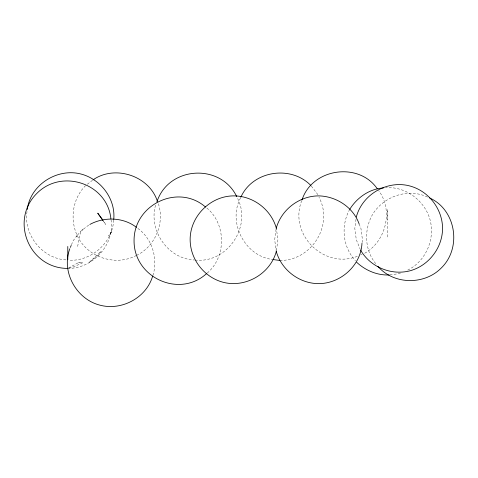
<?xml version="1.0" encoding="UTF-8"?>
<svg xmlns="http://www.w3.org/2000/svg" width="478" height="478" viewBox="0 0 478 478"><rect width="100%" height="100%" fill="white"/><g stroke="black" fill="none" stroke-linecap="round" stroke-linejoin="round"><path stroke-width="0.36" stroke-dasharray="2.39 1.79" d="M387.73 236.998L387.73 209.34L387.73 219.922M27.025 211.605C23.279 234.818 42.518 258.598 65.988 259.895M113.656 220.125C112.659 242.722 91.256 261.472 68.826 260.265M155.535 205.217C148.335 230.42 167.939 258.962 194.367 259.984M276.087 229.117L274.683 239.765L276.087 250.412M276.493 250.412L277.891 239.765L276.493 229.117M356.026 219.181L354.813 228.406L356.307 239.765L360.418 249.683M362.067 242.603L362.438 239.765L360.944 228.406L359.575 225.102M77.615 246.475L80.651 231.711M71.467 244.766L73.11 240.798L75.727 237.387M152.948 275.412C158.176 258.61 152.141 238.474 137.592 228.221M240.518 197.946C227.516 222.306 244.73 255.82 272.078 259.429M301.749 200.599C288.288 234.381 324.532 270.088 358.088 256.005M349.729 209.34C340.641 225.461 342.571 247.018 355.393 260.6M85.634 185.548C68.922 202.051 68.922 231.101 85.634 247.604C98.671 260.331 119.655 264.268 135.955 255.67M77.472 235.116L81.218 230.838M87.337 184.245L92.451 180.32M83.495 229.093L89.171 224.738M207.267 273.04C226.453 256.835 226.261 223.758 206.693 207.936M364.702 253.262C386.116 241.229 393.531 210.266 378.582 190.489M68.432 268.056L78.278 262.733L83.292 262.536L73.457 266.921L68.485 268.23M136.612 255.395C155.266 246.397 165.047 222.79 158.218 203.234M360.735 254.905L362.055 254.362M400.409 273.111L399.082 273.661L389.146 274.969M407.68 270.1C425.802 261.346 435.189 239.239 430.11 219.922C424.852 200.646 405.667 186.199 385.597 187.681M67.78 268.415C92.846 268.75 115.073 244.581 111.004 219.569M279.887 260.456C311.363 260.857 333.943 225.269 318.981 197.283M78.278 262.733L80.083 262.733M195.078 260.08C227.385 263.677 252.707 225.783 237.016 197.283M427.529 197.085C408.009 187.627 382.932 196.524 372.225 215.064C363.621 230.492 364.696 251.201 376.58 264.621M311.351 186.115L317.888 194.636M103.242 220.95L105.775 224.535L103.463 220.95M111.493 231.711L108.715 235.893L111.87 231.711L111.493 231.711M101.085 251.38L97.745 255.563L88.968 262.536L101.085 251.38"/><path stroke-width="0.72" d="M27.3 209.478C30.269 184.592 57.718 167.473 81.601 174.195C101.079 179.501 115.724 199.135 113.752 219.414M361.971 243.314C360.968 265.505 340.527 283.681 318.563 283.639C299.162 283.532 281.303 269.831 276.182 251.123M69.824 248.733C61.082 271.641 76.187 299.067 99.753 305.119C121.52 311.035 146.304 297.896 152.673 276.075M70.374 247.413L71.192 245.423M156.904 201.913C168.441 166.177 220.507 162.89 236.741 196.619M240.793 197.283C252.641 170.682 290.821 164.785 310.915 185.548M276.182 228.406C281.303 209.699 299.162 195.992 318.563 195.884C336.225 196.153 353.624 207.434 359.301 224.439M276.398 251.123C270.458 273.84 245.304 288.365 222.658 282.145C203.951 277.025 190.244 259.16 190.136 239.765C189.987 216.283 210.529 195.741 234.017 195.884C253.412 195.992 271.271 209.699 276.398 228.406M302.024 199.941C312.032 168.399 358.584 161.468 377.279 188.78M356.307 217.054C362.24 194.331 387.401 179.806 410.046 186.026C428.754 191.152 442.461 209.011 442.568 228.406C442.461 247.807 428.754 265.666 410.046 270.793C391.279 275.704 370.48 267.088 360.693 250.347M76.163 236.819L77.036 235.684M349.729 209.34C357.006 197.635 369.476 188.762 383.47 187.962M93.019 179.883C114.893 164.54 149.178 175.695 157.399 201.25M81.786 230.402L82.927 229.53M206.693 273.476C179.423 298.577 133.78 277.539 134.061 240.709C133.721 204.62 178.157 183.14 205.558 207.064M89.834 224.463C104.252 216.612 123.342 217.149 136.457 227.349M389.146 274.969C377.13 275.465 365.443 270.446 356.702 262.303M272.789 259.518L279.887 260.456M67.78 268.415C29.343 268.499 9.512 220.627 36.752 193.512C61.519 168.226 107.436 183.337 110.908 218.858M429.513 197.904C456.12 209.758 462.017 247.933 441.248 268.027C424.362 285.235 393.603 284.792 377.889 266.324M103.081 220.352L97.745 213.182L102.818 220.352M67.78 246.475L67.78 259.745"/></g></svg>
